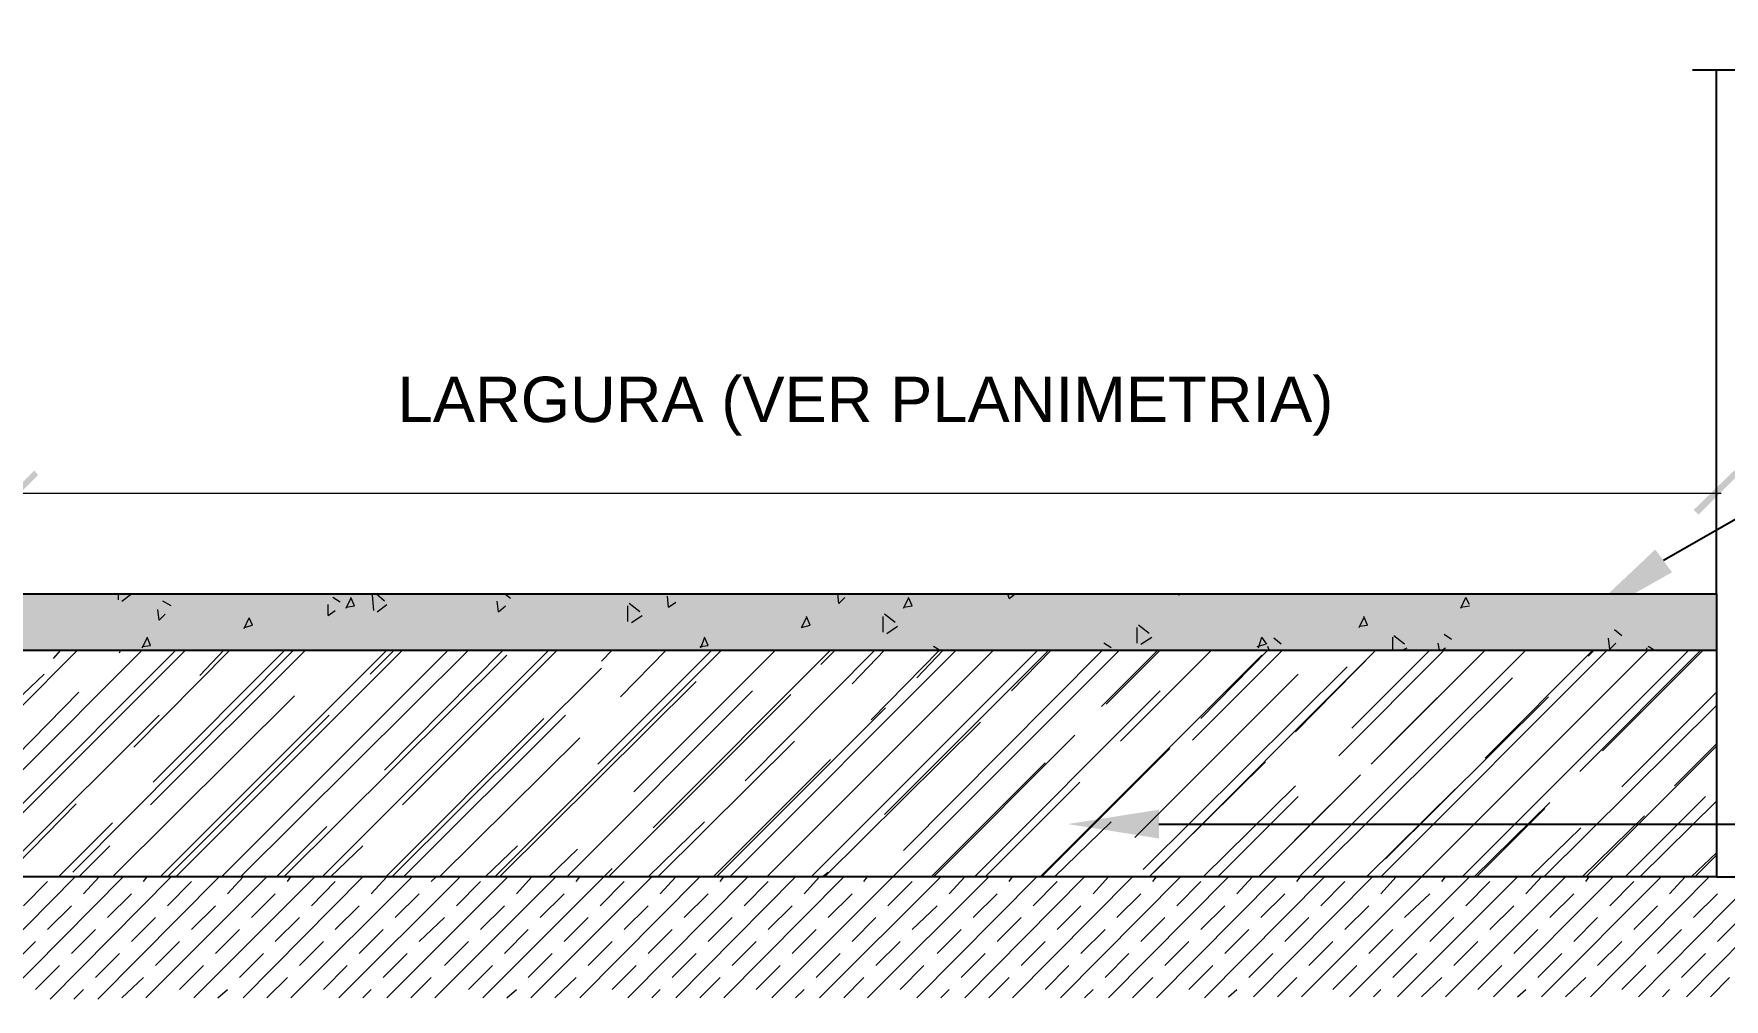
# Model space of a CAD drawing. Header units: feet. Extents: x 203667 to 205527, y 9204857 to 9205156.
# Drawn here: x 203765.734 to 203767.226, y 9204928.735 to 9204929.587 of the extents above; entities that cross this region are included whole.
import ezdxf

# ---------------------------------------------------------------- set-up
doc = ezdxf.new("R2010")
doc.units = ezdxf.units.FT
doc.header["$LTSCALE"] = 0.3
doc.header["$MEASUREMENT"] = 0
for name, color, linetype in [('PDF2_0', 7, 'Continuous'), ('PDF2_A_Cotas', 7, 'Continuous'), ('PDF2_A_Texto', 7, 'Continuous'), ('PDF2_Text', 7, 'Continuous')]:
    doc.layers.add(name, color=color, linetype=linetype)
doc.styles.add('PDF Arial', font='arial.ttf')

msp = doc.modelspace()

# ---------------------------------------------------------------- hatches: boundary and pattern name
at = {"layer": 'PDF2_0', "transparency": 33554559}
for points in [[(203765.7378, 9204929.1976), (203765.7346, 9204929.2018), (203765.6997, 9204929.1669), (203765.7029, 9204929.1627)], [(203767.1987, 9204929.1669), (203767.2029, 9204929.1627), (203767.2378, 9204929.1976), (203767.2346, 9204929.2018)]]:
    msp.add_hatch(color=256, dxfattribs=at).paths.add_polyline_path(points)
at = {"layer": 'PDF2_0', "true_color": 0xf2f2f2, "transparency": 33554559}
msp.add_hatch(color=7, dxfattribs=at).paths.add_polyline_path([(203767.2188, 9204929.0929), (203765.7188, 9204929.0929), (203765.7188, 9204929.0432), (203767.2188, 9204929.0432)])

# ---------------------------------------------------------------- linework, layer by layer
at = {"layer": 'PDF2_0', "lineweight": 25}
for points in [[(203767.1976, 9204929.5552), (203767.2981, 9204929.5552), (203767.3087, 9204929.5869), (203767.3298, 9204929.5086), (203767.3372, 9204929.5552), (203767.4377, 9204929.5552)], [(203767.2188, 9204929.0929), (203767.2188, 9204929.5552)], [(203767.2188, 9204928.8432), (203767.4187, 9204928.8432), (203767.4187, 9204929.5552)], [(203765.7188, 9204929.0929), (203767.2188, 9204929.0929), (203767.2188, 9204928.8432), (203765.7188, 9204928.8432)], [(203765.7188, 9204929.0432), (203767.2188, 9204929.0432)]]:
    msp.add_lwpolyline(points, dxfattribs=at)
at = {"layer": 'PDF2_0', "lineweight": 0}
msp.add_lwpolyline([(203765.7188, 9204929.0929), (203766.0636, 9204929.0929)], dxfattribs=at)
at = {"layer": 'PDF2_0', "color": 8, "lineweight": 0, "true_color": 0x707070}
for points in [[(203765.8087, 9204929.0876), (203765.8087, 9204929.0929)], [(203765.8118, 9204929.0865), (203765.8203, 9204929.0929)], [(203766.0044, 9204929.0855), (203765.998, 9204929.0897)], [(203766.0097, 9204929.0802), (203766.0139, 9204929.0887)], [(203766.0171, 9204929.0823), (203766.0139, 9204929.0897)], [(203766.034, 9204929.0781), (203766.0329, 9204929.0918)], [(203766.0435, 9204929.0865), (203766.0361, 9204929.0929)], [(203766.1546, 9204929.0887), (203766.1493, 9204929.0929)], [(203766.2942, 9204929.0812), (203766.2932, 9204929.0908)], [(203766.4444, 9204929.0844), (203766.4434, 9204929.0929)], [(203766.4444, 9204929.0844), (203766.4497, 9204929.0897)], [(203766.5016, 9204929.0802), (203766.5058, 9204929.0887)], [(203766.509, 9204929.0823), (203766.5058, 9204929.0897)], [(203766.5946, 9204929.0887), (203766.5936, 9204929.0929)], [(203766.5946, 9204929.0887), (203766.5999, 9204929.0929)], [(203766.7449, 9204929.0918), (203766.7438, 9204929.0929)], [(203766.7438, 9204929.0918), (203766.7449, 9204929.0929)], [(203766.9934, 9204929.0802), (203766.9977, 9204929.0897)], [(203767.0009, 9204929.0834), (203766.9977, 9204929.0897)], [(203765.8446, 9204929.0696), (203765.8436, 9204929.0791)], [(203765.8446, 9204929.0696), (203765.8499, 9204929.0749)], [(203765.8552, 9204929.0823), (203765.8478, 9204929.0865)], [(203765.9938, 9204929.0738), (203765.9938, 9204929.0834)], [(203765.9938, 9204929.0738), (203766.0001, 9204929.0781)], [(203766.0097, 9204929.0812), (203766.0171, 9204929.0823)], [(203766.0372, 9204929.077), (203766.0456, 9204929.0834)], [(203766.144, 9204929.077), (203766.1429, 9204929.0865)], [(203766.144, 9204929.077), (203766.1503, 9204929.0823)], [(203766.2582, 9204929.0686), (203766.2582, 9204929.0823)], [(203766.2688, 9204929.077), (203766.2593, 9204929.0844)], [(203766.2614, 9204929.0675), (203766.2709, 9204929.0738)], [(203766.2942, 9204929.0812), (203766.3006, 9204929.0855)], [(203766.419, 9204929.0654), (203766.4159, 9204929.0728)], [(203766.4836, 9204929.059), (203766.4836, 9204929.0728)], [(203766.4941, 9204929.0675), (203766.4846, 9204929.0749)], [(203766.5016, 9204929.0812), (203766.509, 9204929.0823)], [(203766.9109, 9204929.0654), (203766.9078, 9204929.0728)], [(203766.9934, 9204929.0812), (203767.0009, 9204929.0823)], [(203765.9197, 9204929.0622), (203765.924, 9204929.0717)], [(203765.9197, 9204929.0633), (203765.9271, 9204929.0654)], [(203765.9271, 9204929.0654), (203765.924, 9204929.0717)], [(203766.4116, 9204929.0633), (203766.4159, 9204929.0717)], [(203766.4116, 9204929.0633), (203766.419, 9204929.0654)], [(203766.4867, 9204929.058), (203766.4963, 9204929.0643)], [(203766.7078, 9204929.0495), (203766.7078, 9204929.0633)], [(203766.7184, 9204929.058), (203766.7089, 9204929.0654)], [(203766.9035, 9204929.0633), (203766.9078, 9204929.0717)], [(203766.9035, 9204929.0643), (203766.9109, 9204929.0654)], [(203767.1352, 9204929.0559), (203767.1289, 9204929.0611)], [(203765.8298, 9204929.0453), (203765.8341, 9204929.0537)], [(203765.8298, 9204929.0463), (203765.8372, 9204929.0474)], [(203765.8372, 9204929.0474), (203765.8341, 9204929.0548)], [(203766.3217, 9204929.0463), (203766.3291, 9204929.0474)], [(203766.3228, 9204929.0453), (203766.326, 9204929.0537)], [(203766.3291, 9204929.0474), (203766.326, 9204929.0548)], [(203766.5333, 9204929.0432), (203766.528, 9204929.0463)], [(203766.6846, 9204929.0453), (203766.6782, 9204929.0495)], [(203766.711, 9204929.0485), (203766.7205, 9204929.0548)], [(203766.8136, 9204929.0463), (203766.821, 9204929.0485)], [(203766.8147, 9204929.0453), (203766.8178, 9204929.0548)], [(203766.8221, 9204929.0485), (203766.8178, 9204929.0548)], [(203766.8242, 9204929.0432), (203766.8231, 9204929.0463)], [(203766.8348, 9204929.0485), (203766.8284, 9204929.0537)], [(203766.9332, 9204929.0432), (203766.9332, 9204929.0548)], [(203766.9437, 9204929.0485), (203766.9342, 9204929.0559)], [(203766.9416, 9204929.0432), (203766.9458, 9204929.0453)], [(203766.9744, 9204929.0432), (203766.9733, 9204929.0495)], [(203766.9765, 9204929.0432), (203766.9797, 9204929.0453)], [(203766.985, 9204929.0527), (203766.9786, 9204929.0569)], [(203767.1246, 9204929.0442), (203767.1236, 9204929.0537)], [(203767.1246, 9204929.0442), (203767.1299, 9204929.0495)], [(203767.1574, 9204929.0432), (203767.1574, 9204929.0453)], [(203767.1638, 9204929.0432), (203767.1585, 9204929.0463)]]:
    msp.add_lwpolyline(points, dxfattribs=at)
at = {"layer": 'PDF2_0', "color": 27, "lineweight": 0, "true_color": 0x7a4c3d}
for points in [[(203765.7188, 9204928.9321), (203765.8298, 9204929.0432)], [(203765.7188, 9204928.9892), (203765.7727, 9204929.0432)], [(203765.7188, 9204928.894), (203765.8679, 9204929.0432)], [(203765.7188, 9204928.9025), (203765.8594, 9204929.0432)], [(203765.7515, 9204929.0358), (203765.7579, 9204929.0432)], [(203765.7685, 9204928.8475), (203765.9631, 9204929.0432)], [(203765.8097, 9204929.041), (203765.8108, 9204929.0432)], [(203765.8224, 9204928.9575), (203765.907, 9204929.0432)], [(203765.8372, 9204928.9067), (203765.9737, 9204929.0432)], [(203765.8393, 9204928.9268), (203765.9557, 9204929.0432)], [(203765.8457, 9204928.8432), (203766.0456, 9204929.0432)], [(203765.8594, 9204928.8432), (203766.0594, 9204929.0432)], [(203765.8806, 9204929.021), (203765.9018, 9204929.0432)], [(203765.8996, 9204928.8432), (203766.0996, 9204929.0432)], [(203765.9166, 9204928.8432), (203766.1176, 9204929.0432)], [(203765.9885, 9204928.8432), (203766.1884, 9204929.0432)], [(203766.0308, 9204929.022), (203766.052, 9204929.0432)], [(203766.0435, 9204928.9374), (203766.1482, 9204929.0432)], [(203766.0594, 9204928.9067), (203766.1958, 9204929.0432)], [(203766.1408, 9204928.8432), (203766.3408, 9204929.0432)], [(203766.2318, 9204928.9427), (203766.3323, 9204929.0432)], [(203766.235, 9204929.0336), (203766.2445, 9204929.0432)], [(203766.2519, 9204929.0019), (203766.2921, 9204929.0432)], [(203766.2635, 9204928.9183), (203766.3884, 9204929.0432)], [(203766.2805, 9204928.8866), (203766.437, 9204929.0432)], [(203766.3482, 9204928.8432), (203766.5481, 9204929.0432)], [(203766.3619, 9204928.9279), (203766.4762, 9204929.0432)], [(203766.381, 9204928.8432), (203766.5809, 9204929.0432)], [(203766.4201, 9204928.8432), (203766.62, 9204929.0432)], [(203766.4286, 9204929.0305), (203766.4413, 9204929.0432)], [(203766.4561, 9204929.0135), (203766.4846, 9204929.0432)], [(203766.473, 9204928.9818), (203766.5333, 9204929.0432)], [(203766.492, 9204928.8432), (203766.692, 9204929.0432)], [(203766.5016, 9204928.8665), (203766.6772, 9204929.0432)], [(203766.5132, 9204929.0188), (203766.5365, 9204929.0432)], [(203766.5968, 9204929.0072), (203766.6317, 9204929.0432)], [(203766.6761, 9204928.9934), (203766.7258, 9204929.0432)], [(203766.6803, 9204928.9956), (203766.7279, 9204929.0432)], [(203766.693, 9204928.9628), (203766.7734, 9204929.0432)], [(203766.7226, 9204928.8475), (203766.9183, 9204929.0432)], [(203766.7565, 9204928.9638), (203766.8358, 9204929.0432)], [(203766.7639, 9204928.9829), (203766.8231, 9204929.0432)], [(203766.8475, 9204928.9712), (203766.9183, 9204929.0432)], [(203766.8506, 9204928.8432), (203767.0506, 9204929.0432)], [(203766.8855, 9204928.9501), (203766.9786, 9204929.0432)], [(203766.8972, 9204928.9744), (203766.9659, 9204929.0432)], [(203766.9141, 9204928.9427), (203767.0146, 9204929.0432)], [(203766.9226, 9204928.8432), (203767.1225, 9204929.0432)], [(203766.931, 9204928.9596), (203767.0146, 9204929.0432)], [(203766.9585, 9204928.8432), (203767.1585, 9204929.0432)], [(203766.9945, 9204928.8432), (203767.1944, 9204929.0432)], [(203767.0146, 9204928.948), (203767.1098, 9204929.0432)], [(203767.0982, 9204928.9363), (203767.205, 9204929.0432)], [(203767.1056, 9204929.0379), (203767.1109, 9204929.0432)], [(203767.1183, 9204928.9543), (203767.2071, 9204929.0432)], [(203765.9546, 9204928.8432), (203766.1514, 9204929.0389)], [(203766.4846, 9204928.8982), (203766.6285, 9204929.0421)], [(203766.6221, 9204928.8432), (203766.8178, 9204929.0389)], [(203766.7131, 9204928.8496), (203766.893, 9204929.0284)], [(203765.7188, 9204928.9987), (203765.7431, 9204929.022)], [(203766.0499, 9204928.8432), (203766.235, 9204929.0273)], [(203766.1451, 9204928.8432), (203766.3185, 9204929.0157)], [(203766.7057, 9204928.8781), (203766.8496, 9204929.022)], [(203766.8623, 9204928.8432), (203767.0389, 9204929.0188)], [(203765.7188, 9204928.9501), (203765.7738, 9204929.0061)], [(203765.8034, 9204928.8432), (203765.9642, 9204929.003)], [(203766.2043, 9204928.8432), (203766.3683, 9204929.0072)], [(203766.2413, 9204928.8432), (203766.4021, 9204929.004)], [(203766.564, 9204928.8432), (203766.7279, 9204929.0072)], [(203766.9268, 9204928.8591), (203767.0707, 9204929.0019)], [(203767.1352, 9204928.9226), (203767.2188, 9204929.0061)], [(203765.7188, 9204928.8602), (203765.8446, 9204928.986)], [(203765.852, 9204928.8432), (203765.9948, 9204928.986)], [(203766.0604, 9204928.8432), (203766.2032, 9204928.986)], [(203766.3365, 9204928.8432), (203766.4857, 9204928.9924)], [(203767.0664, 9204928.8432), (203767.2188, 9204928.9945)], [(203766.0446, 9204928.8432), (203766.1842, 9204928.9829)], [(203766.4317, 9204928.8432), (203766.5693, 9204928.9797)], [(203766.528, 9204928.8432), (203766.6528, 9204928.9681)], [(203766.0922, 9204928.8432), (203766.2159, 9204928.9659)], [(203766.2847, 9204928.8432), (203766.4053, 9204928.9628)], [(203766.6232, 9204928.8432), (203766.7364, 9204928.9564)], [(203767.1035, 9204928.8432), (203767.2188, 9204928.9585)], [(203767.1817, 9204928.9236), (203767.2188, 9204928.9607)], [(203766.3334, 9204928.8432), (203766.437, 9204928.9469)], [(203766.5259, 9204928.8432), (203766.6264, 9204928.9437)], [(203766.7184, 9204928.8432), (203766.821, 9204928.9448)], [(203766.5735, 9204928.8432), (203766.6571, 9204928.9268)], [(203766.766, 9204928.8432), (203766.8475, 9204928.9236)], [(203766.8147, 9204928.8432), (203766.9046, 9204928.9332)], [(203766.7787, 9204928.8432), (203766.8496, 9204928.9141)], [(203766.9099, 9204928.8432), (203766.9882, 9204928.9205)], [(203767.0051, 9204928.8432), (203767.0717, 9204928.9088)], [(203767.1384, 9204928.8432), (203767.2092, 9204928.9141)], [(203767.1511, 9204928.8432), (203767.2188, 9204928.9099)], [(203765.7188, 9204928.8538), (203765.7716, 9204928.9078)], [(203766.8147, 9204928.8432), (203766.8781, 9204928.9067)], [(203767.0072, 9204928.8432), (203767.0675, 9204928.9035)], [(203767.1003, 9204928.8432), (203767.1553, 9204928.8972)], [(203765.7558, 9204928.8432), (203765.8034, 9204928.8908)], [(203765.9483, 9204928.8432), (203765.9927, 9204928.8877)], [(203766.2762, 9204928.8432), (203766.326, 9204928.8919)], [(203766.6348, 9204928.8432), (203766.6846, 9204928.8919)], [(203767.0548, 9204928.8432), (203767.0992, 9204928.8866)], [(203765.7738, 9204928.8432), (203765.8013, 9204928.8707)], [(203765.9959, 9204928.8432), (203766.0245, 9204928.8707)], [(203766.1324, 9204928.8432), (203766.1609, 9204928.8707)], [(203766.1884, 9204928.8432), (203766.2138, 9204928.8676)], [(203767.1966, 9204928.8432), (203767.2188, 9204928.8644)], [(203766.2371, 9204928.8432), (203766.2445, 9204928.8506)], [(203767.1997, 9204928.8432), (203767.2188, 9204928.8623)], [(203766.4296, 9204928.8432), (203766.4349, 9204928.8475)]]:
    msp.add_lwpolyline(points, dxfattribs=at)
at = {"layer": 'PDF2_0', "color": 45, "lineweight": 5, "true_color": 0xab7f53}
for points in [[(203765.6637, 9204928.7353), (203765.7706, 9204928.8432)], [(203765.7061, 9204928.7353), (203765.8129, 9204928.8432)], [(203765.7251, 9204928.8178), (203765.7463, 9204928.839)], [(203765.7484, 9204928.7353), (203765.8552, 9204928.8432)], [(203765.778, 9204928.8284), (203765.7917, 9204928.8432)], [(203765.7907, 9204928.7353), (203765.8975, 9204928.8432)], [(203765.8309, 9204928.839), (203765.8341, 9204928.8432)], [(203765.833, 9204928.7364), (203765.9398, 9204928.8432)], [(203765.852, 9204928.8178), (203765.8732, 9204928.839)], [(203765.8753, 9204928.7364), (203765.9822, 9204928.8432)], [(203765.9049, 9204928.8284), (203765.9187, 9204928.8432)], [(203765.9187, 9204928.7364), (203766.0245, 9204928.8432)], [(203765.9578, 9204928.839), (203765.961, 9204928.8432)], [(203765.961, 9204928.7364), (203766.0678, 9204928.8432)], [(203765.979, 9204928.8178), (203766.0001, 9204928.839)], [(203766.0033, 9204928.7364), (203766.1102, 9204928.8432)], [(203766.0319, 9204928.8284), (203766.0456, 9204928.8432)], [(203766.0456, 9204928.7364), (203766.1525, 9204928.8432)], [(203766.0848, 9204928.839), (203766.089, 9204928.8432)], [(203766.0879, 9204928.7364), (203766.1948, 9204928.8432)], [(203766.107, 9204928.8178), (203766.1281, 9204928.839)], [(203766.1303, 9204928.7364), (203766.2371, 9204928.8432)], [(203766.1599, 9204928.8284), (203766.1736, 9204928.8432)], [(203766.1726, 9204928.7364), (203766.2794, 9204928.8432)], [(203766.2128, 9204928.839), (203766.2159, 9204928.8432)], [(203766.2159, 9204928.7364), (203766.3217, 9204928.8432)], [(203766.2339, 9204928.8178), (203766.2551, 9204928.839)], [(203766.2582, 9204928.7364), (203766.364, 9204928.8432)], [(203766.2868, 9204928.8284), (203766.3006, 9204928.8432)], [(203766.3006, 9204928.7364), (203766.4063, 9204928.8432)], [(203766.3397, 9204928.839), (203766.3429, 9204928.8432)], [(203766.3429, 9204928.7364), (203766.4487, 9204928.8432)], [(203766.3609, 9204928.8178), (203766.382, 9204928.839)], [(203766.3852, 9204928.7364), (203766.492, 9204928.8432)], [(203766.4138, 9204928.8284), (203766.4275, 9204928.8432)], [(203766.4275, 9204928.7364), (203766.5343, 9204928.8432)], [(203766.4666, 9204928.839), (203766.4698, 9204928.8432)], [(203766.4698, 9204928.7364), (203766.5767, 9204928.8432)], [(203766.4878, 9204928.8178), (203766.509, 9204928.839)], [(203766.5132, 9204928.7364), (203766.619, 9204928.8432)], [(203766.5418, 9204928.8284), (203766.5555, 9204928.8432)], [(203766.5555, 9204928.7364), (203766.6613, 9204928.8432)], [(203766.5946, 9204928.839), (203766.5978, 9204928.8432)], [(203766.5978, 9204928.7364), (203766.7036, 9204928.8432)], [(203766.6158, 9204928.8178), (203766.637, 9204928.839)], [(203766.6401, 9204928.7364), (203766.7459, 9204928.8432)], [(203766.6687, 9204928.8284), (203766.6824, 9204928.8432)], [(203766.6824, 9204928.7364), (203766.7882, 9204928.8432)], [(203766.7216, 9204928.839), (203766.7248, 9204928.8432)], [(203766.7248, 9204928.7364), (203766.8305, 9204928.8432)], [(203766.7427, 9204928.8178), (203766.7639, 9204928.839)], [(203766.7671, 9204928.7364), (203766.8729, 9204928.8432)], [(203766.7956, 9204928.8284), (203766.8094, 9204928.8432)], [(203766.8104, 9204928.7374), (203766.9152, 9204928.8432)], [(203766.8485, 9204928.839), (203766.8517, 9204928.8432)], [(203766.8528, 9204928.7374), (203766.9585, 9204928.8432)], [(203766.8697, 9204928.8178), (203766.8908, 9204928.839)], [(203766.8951, 9204928.7374), (203767.0009, 9204928.8432)], [(203766.9226, 9204928.8284), (203766.9363, 9204928.8432)], [(203766.9374, 9204928.7374), (203767.0432, 9204928.8432)], [(203766.9765, 9204928.839), (203766.9797, 9204928.8432)], [(203766.9797, 9204928.7374), (203767.0855, 9204928.8432)], [(203766.9977, 9204928.8178), (203767.0188, 9204928.839)], [(203767.022, 9204928.7374), (203767.1278, 9204928.8432)], [(203767.0506, 9204928.8284), (203767.0643, 9204928.8432)], [(203767.0643, 9204928.7374), (203767.1701, 9204928.8432)], [(203767.1035, 9204928.839), (203767.1066, 9204928.8432)], [(203767.1077, 9204928.7374), (203767.2124, 9204928.8432)], [(203767.1246, 9204928.8178), (203767.1458, 9204928.839)], [(203767.15, 9204928.7374), (203767.2547, 9204928.8432)], [(203767.1775, 9204928.8284), (203767.1913, 9204928.8432)], [(203767.1923, 9204928.7374), (203767.297, 9204928.8432)], [(203765.7991, 9204928.8073), (203765.8203, 9204928.8284)], [(203765.9261, 9204928.8073), (203765.9472, 9204928.8284)], [(203766.053, 9204928.8073), (203766.0742, 9204928.8284)], [(203766.181, 9204928.8073), (203766.2022, 9204928.8284)], [(203766.308, 9204928.8073), (203766.3291, 9204928.8284)], [(203766.4349, 9204928.8073), (203766.4561, 9204928.8284)], [(203766.5629, 9204928.8073), (203766.5841, 9204928.8284)], [(203766.6898, 9204928.8073), (203766.711, 9204928.8284)], [(203766.8168, 9204928.8073), (203766.8379, 9204928.8284)], [(203766.9437, 9204928.8073), (203766.9659, 9204928.8284)], [(203767.0717, 9204928.8073), (203767.0929, 9204928.8284)], [(203767.1987, 9204928.8073), (203767.2198, 9204928.8284)], [(203765.7463, 9204928.7967), (203765.7674, 9204928.8178)], [(203765.8203, 9204928.7861), (203765.8415, 9204928.8073)], [(203765.8732, 9204928.7967), (203765.8944, 9204928.8178)], [(203765.9472, 9204928.7861), (203765.9684, 9204928.8073)], [(203766.0001, 9204928.7967), (203766.0213, 9204928.8178)], [(203766.0742, 9204928.7861), (203766.0964, 9204928.8073)], [(203766.1281, 9204928.7967), (203766.1493, 9204928.8178)], [(203766.2022, 9204928.7861), (203766.2233, 9204928.8073)], [(203766.2551, 9204928.7967), (203766.2762, 9204928.8178)], [(203766.3291, 9204928.7861), (203766.3503, 9204928.8073)], [(203766.382, 9204928.7967), (203766.4032, 9204928.8178)], [(203766.4561, 9204928.7861), (203766.4772, 9204928.8073)], [(203766.509, 9204928.7967), (203766.5312, 9204928.8178)], [(203766.5841, 9204928.7861), (203766.6052, 9204928.8073)], [(203766.637, 9204928.7967), (203766.6581, 9204928.8178)], [(203766.711, 9204928.7861), (203766.7322, 9204928.8073)], [(203766.7639, 9204928.7967), (203766.7851, 9204928.8178)], [(203766.8379, 9204928.7861), (203766.8591, 9204928.8073)], [(203766.8908, 9204928.7967), (203766.912, 9204928.8178)], [(203766.9659, 9204928.7861), (203766.9871, 9204928.8073)], [(203767.0188, 9204928.7967), (203767.04, 9204928.8178)], [(203767.0929, 9204928.7861), (203767.114, 9204928.8073)], [(203767.1458, 9204928.7967), (203767.1669, 9204928.8178)], [(203767.2198, 9204928.7861), (203767.241, 9204928.8073)], [(203765.7674, 9204928.7755), (203765.7886, 9204928.7967)], [(203765.8944, 9204928.7755), (203765.9155, 9204928.7967)], [(203766.0213, 9204928.7755), (203766.0425, 9204928.7967)], [(203766.1493, 9204928.7755), (203766.1704, 9204928.7967)], [(203766.2762, 9204928.7755), (203766.2974, 9204928.7967)], [(203766.4032, 9204928.7755), (203766.4243, 9204928.7967)], [(203766.5312, 9204928.7755), (203766.5523, 9204928.7967)], [(203766.6581, 9204928.7755), (203766.6793, 9204928.7967)], [(203766.7851, 9204928.7755), (203766.8062, 9204928.7967)], [(203766.912, 9204928.7755), (203766.9332, 9204928.7967)], [(203767.04, 9204928.7755), (203767.0612, 9204928.7967)], [(203767.1669, 9204928.7755), (203767.1881, 9204928.7967)], [(203765.7145, 9204928.765), (203765.7357, 9204928.7861)], [(203765.7886, 9204928.7544), (203765.8097, 9204928.7755)], [(203765.8415, 9204928.765), (203765.8626, 9204928.7861)], [(203765.9155, 9204928.7544), (203765.9367, 9204928.7755)], [(203765.9684, 9204928.765), (203765.9896, 9204928.7861)], [(203766.0425, 9204928.7544), (203766.0636, 9204928.7755)], [(203766.0964, 9204928.765), (203766.1176, 9204928.7861)], [(203766.1704, 9204928.7544), (203766.1916, 9204928.7755)], [(203766.2233, 9204928.765), (203766.2445, 9204928.7861)], [(203766.2974, 9204928.7544), (203766.3185, 9204928.7755)], [(203766.3503, 9204928.765), (203766.3714, 9204928.7861)], [(203766.4243, 9204928.7544), (203766.4455, 9204928.7755)], [(203766.4772, 9204928.765), (203766.4984, 9204928.7861)], [(203766.5523, 9204928.7544), (203766.5735, 9204928.7755)], [(203766.6052, 9204928.765), (203766.6264, 9204928.7861)], [(203766.6793, 9204928.7544), (203766.7004, 9204928.7755)], [(203766.7322, 9204928.765), (203766.7533, 9204928.7861)], [(203766.8062, 9204928.7544), (203766.8274, 9204928.7755)], [(203766.8591, 9204928.765), (203766.8803, 9204928.7861)], [(203766.9332, 9204928.7544), (203766.9543, 9204928.7755)], [(203766.9871, 9204928.765), (203767.0083, 9204928.7861)], [(203767.0612, 9204928.7544), (203767.0823, 9204928.7755)], [(203767.114, 9204928.765), (203767.1352, 9204928.7861)], [(203767.1881, 9204928.7544), (203767.2092, 9204928.7755)], [(203765.7357, 9204928.7438), (203765.7568, 9204928.765)], [(203765.8626, 9204928.7438), (203765.8838, 9204928.765)], [(203765.9896, 9204928.7438), (203766.0107, 9204928.765)], [(203766.1176, 9204928.7438), (203766.1387, 9204928.765)], [(203766.2445, 9204928.7438), (203766.2657, 9204928.765)], [(203766.3714, 9204928.7438), (203766.3926, 9204928.765)], [(203766.4984, 9204928.7438), (203766.5195, 9204928.765)], [(203766.6264, 9204928.7438), (203766.6475, 9204928.765)], [(203766.7533, 9204928.7438), (203766.7745, 9204928.765)], [(203766.8803, 9204928.7438), (203766.9014, 9204928.765)], [(203767.0083, 9204928.7438), (203767.0294, 9204928.765)], [(203767.1352, 9204928.7438), (203767.1564, 9204928.765)], [(203765.8118, 9204928.7364), (203765.8309, 9204928.7544)], [(203765.9398, 9204928.7364), (203765.9578, 9204928.7544)], [(203766.0668, 9204928.7364), (203766.0848, 9204928.7544)], [(203766.1937, 9204928.7364), (203766.2128, 9204928.7544)], [(203766.3217, 9204928.7364), (203766.3397, 9204928.7544)], [(203766.4487, 9204928.7364), (203766.4666, 9204928.7544)], [(203766.5767, 9204928.7364), (203766.5946, 9204928.7544)], [(203766.7036, 9204928.7364), (203766.7216, 9204928.7544)], [(203766.8316, 9204928.7374), (203766.8485, 9204928.7544)], [(203766.9585, 9204928.7374), (203766.9765, 9204928.7544)], [(203767.0855, 9204928.7374), (203767.1035, 9204928.7544)], [(203767.2135, 9204928.7374), (203767.2304, 9204928.7544)], [(203765.7695, 9204928.7353), (203765.778, 9204928.7438)], [(203765.8965, 9204928.7364), (203765.9049, 9204928.7438)], [(203766.0245, 9204928.7364), (203766.0319, 9204928.7438)], [(203766.1514, 9204928.7364), (203766.1599, 9204928.7438)], [(203766.2794, 9204928.7364), (203766.2868, 9204928.7438)], [(203766.4063, 9204928.7364), (203766.4138, 9204928.7438)], [(203766.5343, 9204928.7364), (203766.5418, 9204928.7438)], [(203766.6613, 9204928.7364), (203766.6687, 9204928.7438)], [(203766.7882, 9204928.7374), (203766.7956, 9204928.7438)], [(203766.9162, 9204928.7374), (203766.9226, 9204928.7438)], [(203767.0432, 9204928.7374), (203767.0506, 9204928.7438)], [(203767.1712, 9204928.7374), (203767.1775, 9204928.7438)]]:
    msp.add_lwpolyline(points, dxfattribs=at)
at = {"layer": 'PDF2_A_Cotas', "lineweight": 0}
for points in [[(203767.2188, 9204929.1775), (203767.2188, 9204929.2325)], [(203765.7135, 9204929.1817), (203767.223, 9204929.1817)]]:
    msp.add_lwpolyline(points, dxfattribs=at)
at = {"layer": 'PDF2_A_Texto', "lineweight": 25}
for points in [[(203767.1722, 9204929.1225), (203767.4219, 9204929.2653), (203768.4194, 9204929.2653)], [(203766.7269, 9204928.8898), (203768.4194, 9204928.8898)]]:
    msp.add_lwpolyline(points, dxfattribs=at)
at = {"layer": 'PDF2_A_Texto', "transparency": 33554559}
for points in [[(203767.0897, 9204929.0611), (203767.1648, 9204929.132), (203767.1796, 9204929.1119)], [(203766.6465, 9204928.8898), (203766.7269, 9204928.9025), (203766.7269, 9204928.8771)]]:
    msp.add_solid(points, dxfattribs=at)

# ---------------------------------------------------------------- texts
at = {"layer": 'PDF2_Text', "insert": (203766.0551, 9204929.2324), "char_height": 0.039991, "attachment_point": 7, "style": 'PDF Arial'}
msp.add_mtext('LARGURA (VER PLANIMETRIA)', dxfattribs=at)

doc.saveas('drawing.dxf')
